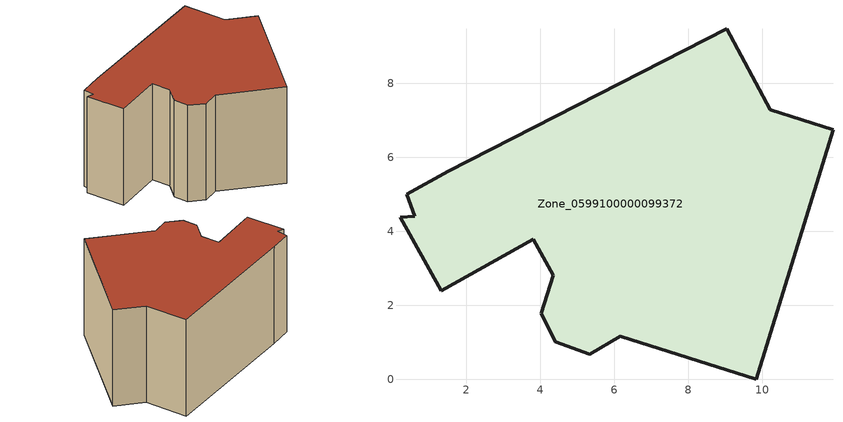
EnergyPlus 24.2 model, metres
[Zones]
Zone_0599100000099372
 floor ground (C_G): 0.22,4.38 0.61,4.41 0.39,5 1.51,5.63 9.04,9.48 10.21,7.28 11.91,6.74 9.83,0 6.16,1.16 5.34,0.68 4.41,1.02 4.02,1.78 4.35,2.82 3.81,3.78 1.32,2.39 z0
 wall outside (C_F): 6.16,1.16 9.83,0 11.91,6.74 10.21,7.28 9.04,9.48 1.51,5.63 0.39,5 0.61,4.41 0.22,4.38 1.32,2.39 3.81,3.78 4.35,2.82 4.02,1.78 4.41,1.02 5.34,0.68 6.16,1.16 z0:6.03
 roof outside (C_R): 0.61,4.41 0.22,4.38 1.32,2.39 3.81,3.78 4.35,2.82 4.02,1.78 4.41,1.02 5.34,0.68 6.16,1.16 9.83,0 11.91,6.74 10.21,7.28 9.04,9.48 1.51,5.63 0.39,5 z6.03
[BUILDING]
Pand.0599100000099372: North Axis=0; Terrain=City; Loads Convergence Tolerance Value=0.04; Temperature Convergence Tolerance Value=0.4; Solar Distribution=FullExterior; Maximum Number of Warmup Days=25; Minimum Number of Warmup Days=1
[Site:Location]
Rotterdam.The.Hague.AP_ZH_NLD Design_Conditions: Latitude=51.96; Longitude=4.45; Time Zone=1; Elevation=-4.5
[SITE:GROUNDTEMPERATURE:BUILDINGSURFACE]
18, 18, 18, 18, 18, 18, 18, 18, 18, 18, 18, 18
[MATERIAL] Thermal Absorptance=0.9; Solar Absorptance=0.7; Visible Absorptance=0.7
Name | Roughness | Thickness | Conductivity | Density | Specific Heat
G.TC.1975-1991 | MediumSmooth | 0.15 | 0.288461 | 540 | 1210
F.TC.1975-1991 | Rough | 0.3 | 0.230769 | 1920 | 840
R.TC.1975-1991 | MediumRough | 0.2 | 0.153846 | 1500 | 1000
[CONSTRUCTION]
C_G: G.TC.1975-1991
C_F: F.TC.1975-1991
C_R: R.TC.1975-1991
[ZONE]
Zone_0599100000099372: Type=1; Multiplier=1; Ceiling Height=Autocalculate; Volume=Autocalculate; Floor Area=autocalculate; Part of Total Floor Area=Yes
[ZONEINFILTRATION:DESIGNFLOWRATE]
Infil_Zone_0599100000099372: Zone or ZoneList or Space or SpaceList=Zone_0599100000099372; Schedule=AlwaysOn; Design Flow Rate Calculation Method=Flow/Area; Flow Rate per Floor Area=0.003; Constant Term Coefficient=1; Temperature Term Coefficient=0; Velocity Term Coefficient=0; Velocity Squared Term Coefficient=0
[HVACTEMPLATE:ZONE:IDEALLOADSAIRSYSTEM]
Zone_0599100000099372: Maximum Heating Supply Air Temperature=50; Minimum Cooling Supply Air Temperature=13; Maximum Heating Supply Air Humidity Ratio=0.0156; Minimum Cooling Supply Air Humidity Ratio=0.0077; Heating Limit=NoLimit; Cooling Limit=NoLimit; Dehumidification Control Type=ConstantSensibleHeatRatio; Cooling Sensible Heat Ratio=0.7; Dehumidification Setpoint=60; Humidification Control Type=None; Humidification Setpoint=30; Outdoor Air Method=None; Outdoor Air Flow Rate per Person=0.00944; Outdoor Air Flow Rate per Zone Floor Area=0; Outdoor Air Flow Rate per Zone=0; Demand Controlled Ventilation Type=None; Outdoor Air Economizer Type=NoEconomizer; Heat Recovery Type=None; Sensible Heat Recovery Effectiveness=0.7; Latent Heat Recovery Effectiveness=0.65
[ZONECONTROL:THERMOSTAT]
ThermostatControl_Zone_0599100000099372: Zone or ZoneList=Zone_0599100000099372; Control Type Schedule=DualSetpointControlType; Control 1=Thermostat_Zone_0599100000099372; Temperature Difference Between Cutout And Setpoint=0
[THERMOSTATSETPOINT:DUALSETPOINT]
Thermostat_Zone_0599100000099372: Heating Setpoint Temperature Schedule=HeatingSetpoint_Zone_0599100000099372; Cooling Setpoint Temperature Schedule=CoolingSetpoint_Zone_0599100000099372
[SCHEDULE:COMPACT]
HeatingSetpoint_Zone_0599100000099372: Through: 12/31, For: AllDays, Until: 24:00, 21
CoolingSetpoint_Zone_0599100000099372: Through: 12/31, For: AllDays, Until: 24:00, 24
DualSetpointControlType: Through: 12/31, For: AllDays, Until: 24:00, 4
AlwaysOn: Through: 12/31, For: AllDays, Until: 24:00, 1
